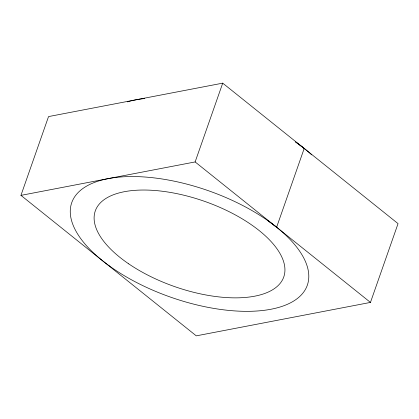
<?xml version="1.0" encoding="UTF-8"?>
<svg xmlns="http://www.w3.org/2000/svg" width="419" height="419" viewBox="0 0 419 419"><rect width="100%" height="100%" fill="white"/><g stroke="black" fill="none" stroke-linecap="round" stroke-linejoin="round"><path stroke-width="0.63" d="M20.95 195.369L48.541 116.582L222.719 83.151L398.05 223.631L370.459 302.418L196.281 335.849L20.95 195.369L195.128 161.938L370.459 302.418M195.128 161.938L222.719 83.151M268.008 220.771L276.619 227.229L304.21 148.441L295.599 141.978A124.815 56.471 19.3 0 1 311.699 154.852M127.308 101.869A124.815 56.471 19.3 0 1 144.634 98.533M128.717 263.855A99.848 45.173 19.3 0 0 283.605 277.383A99.848 45.173 19.3 0 0 156.256 190.598A99.848 45.173 19.3 0 0 128.717 263.855M109.092 265.725A124.815 56.471 19.3 0 0 306.011 288.288A124.815 56.471 19.3 0 0 153.48 177.818A124.815 56.471 19.3 0 0 109.092 265.725"/></g></svg>
